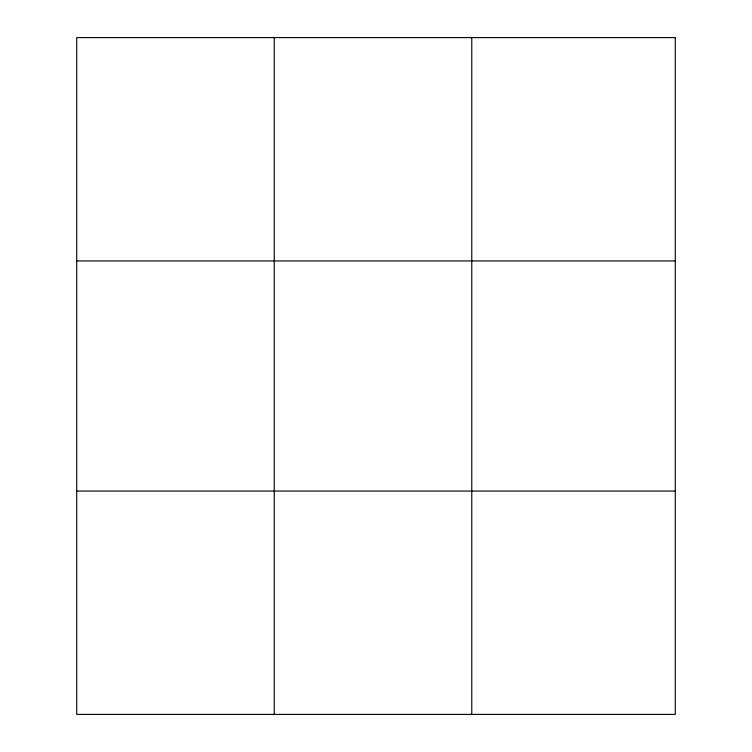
<?xml version="1.0" encoding="UTF-8"?>
<svg xmlns="http://www.w3.org/2000/svg" width="752" height="752" viewBox="0 0 752 752"><rect width="100%" height="100%" fill="white"/><g stroke="black" fill="none" stroke-linecap="round" stroke-linejoin="round"><path stroke-width="1.13" d="M274.245 37.6L274.245 714.4M471.767 37.6L471.767 714.4M76.723 260.944L675.277 260.944M76.723 491.056L675.277 491.056M675.277 37.6L675.277 714.4L76.723 714.4L76.723 37.6L675.277 37.6"/></g></svg>
